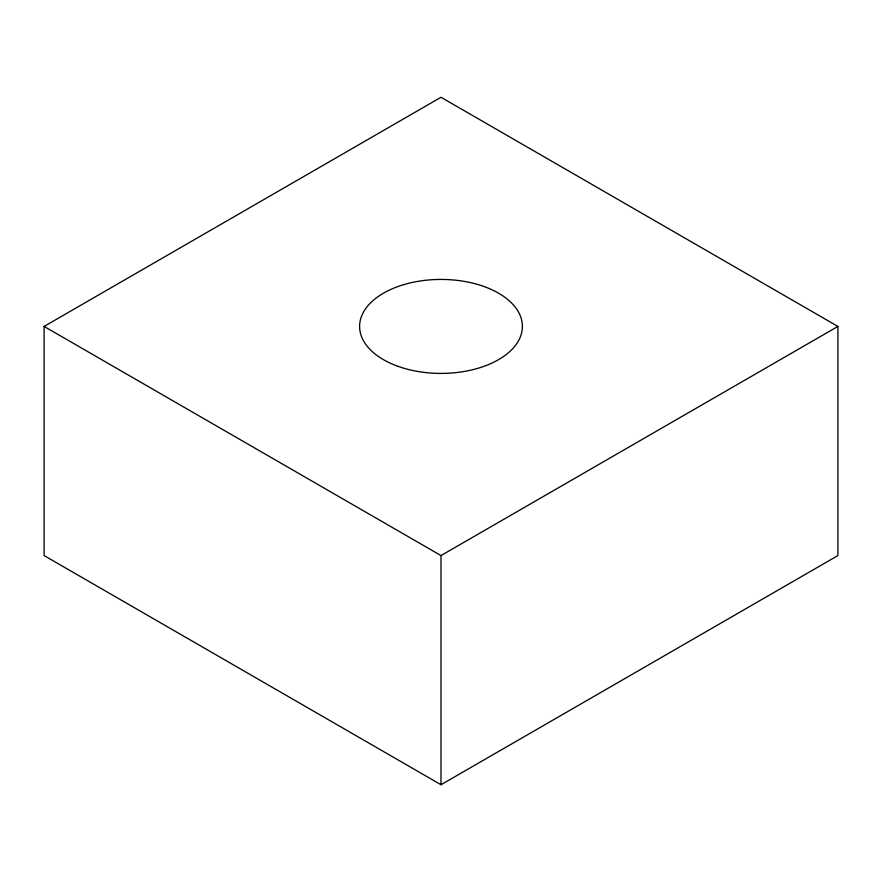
<?xml version="1.0" encoding="UTF-8"?>
<svg xmlns="http://www.w3.org/2000/svg" width="882" height="882" viewBox="0 0 882 882"><rect width="100%" height="100%" fill="white"/><g stroke="black" fill="none" stroke-linecap="round" stroke-linejoin="round"><path stroke-width="1.32" d="M44.1 326.428L441 97.274L837.9 326.428L837.9 555.572L441 784.726L44.1 555.572L44.1 326.428L441 555.572L837.9 326.428M441 555.572L441 784.726M398.113 366.361A81.387 46.989 0 0 0 522.353 327.906A81.387 46.989 0 0 0 402.545 285.007A81.387 46.989 0 0 0 398.113 366.361"/></g></svg>
